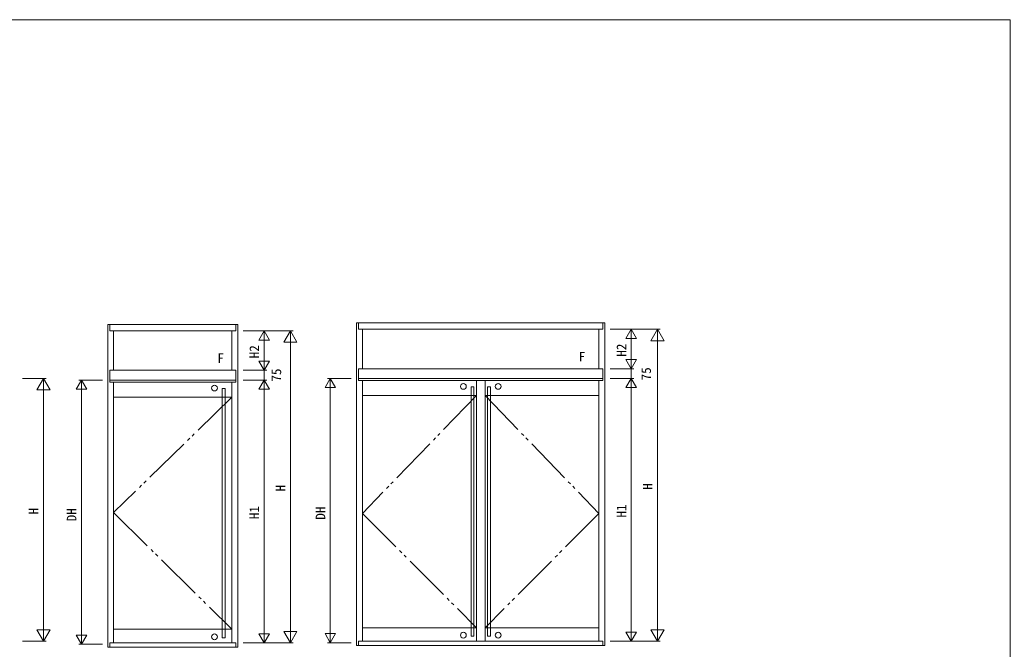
# Model space of a CAD drawing. Units: millimetres, scale not verified. Extents: x -594 to 539, y -420 to 386.
# Drawn here: x 133 to 510, y 142.4 to 382 of the extents above; entities that cross this region are included whole.
import ezdxf
from ezdxf.enums import TextEntityAlignment as Align

# ---------------------------------------------------------------- set-up
doc = ezdxf.new("R2010")
doc.units = ezdxf.units.MM
doc.header["$LTSCALE"] = 2
doc.linetypes.add('DOUBLE_CHAIN2', pattern=[12.8, 9, -1, 0.6, -0.6, 0.6, -1])
for name, color, linetype, lineweight in [('0-1_YKK_ZWAK', 7, 'Continuous', 9), ('0-4_YKK_D', 6, 'Continuous', 9), ('0-5_YKK_A1', 4, 'Continuous', 9)]:
    doc.layers.add(name, color=color, linetype=linetype, lineweight=lineweight)
doc.styles.add('ＭＳ ゴシック', font='')
doc.styles.get('ＭＳ ゴシック').set_extended_font_data('MS Gothic')

msp = doc.modelspace()

# ---------------------------------------------------------------- linework, layer by layer
at = {"layer": '0-1_YKK_ZWAK'}
for q in [(-590, 382), (510, -368)]:
    msp.add_line((510, 382), q, dxfattribs=at)
at = {"layer": '0-4_YKK_D'}
for p, q in [((357.726, 264.171), (376.726, 264.171)), ((357.726, 264.171), (366.726, 264.171)), ((365.726, 264.171), (363.726, 260.707)), ((365.726, 264.171), (367.726, 260.707)), ((365.726, 264.171), (365.726, 257.243)), ((375.726, 264.171), (373.226, 259.841)), ((375.726, 264.171), (378.226, 259.841)), ((375.726, 264.171), (375.726, 255.511)), ((217.985, 263.557), (236.985, 263.557)), ((217.985, 263.557), (226.985, 263.557)), ((225.985, 263.557), (223.985, 260.093)), ((225.985, 263.557), (227.985, 260.093)), ((225.985, 263.557), (225.985, 256.629)), ((235.985, 263.557), (233.485, 259.227)), ((235.985, 263.557), (238.485, 259.227)), ((235.985, 263.557), (235.985, 254.897)), ((363.726, 260.707), (367.726, 260.707)), ((365.726, 253.171), (365.726, 260.171)), ((223.985, 260.093), (227.985, 260.093)), ((225.985, 252.557), (225.985, 259.557)), ((233.485, 259.227), (238.485, 259.227)), ((235.985, 258.557), (235.985, 149.807)), ((373.226, 259.841), (378.226, 259.841)), ((375.726, 259.171), (375.726, 150.421)), ((225.985, 248.557), (225.985, 255.485)), ((365.726, 249.171), (363.726, 252.635)), ((367.726, 252.635), (363.726, 252.635)), ((365.726, 249.171), (365.726, 256.099)), ((365.726, 249.171), (367.726, 252.635)), ((225.985, 248.557), (223.985, 252.021)), ((227.985, 252.021), (223.985, 252.021)), ((225.985, 248.557), (227.985, 252.021)), ((357.726, 249.171), (366.726, 249.171)), ((357.726, 249.171), (366.726, 249.171)), ((365.726, 245.421), (365.726, 249.171)), ((133.982, 245.421), (142.982, 245.421)), ((141.982, 245.421), (139.482, 241.091)), ((141.982, 245.421), (144.482, 241.091)), ((141.982, 245.421), (141.982, 236.761)), ((217.985, 248.557), (226.985, 248.557)), ((217.985, 248.557), (226.985, 248.557)), ((225.985, 244.807), (225.985, 248.557)), ((251.176, 245.421), (249.176, 241.957)), ((259.176, 245.421), (250.176, 245.421)), ((251.176, 245.421), (253.176, 241.957)), ((251.176, 245.421), (251.176, 238.493)), ((357.726, 245.421), (366.726, 245.421)), ((357.726, 245.421), (366.726, 245.421)), ((365.726, 245.421), (363.726, 241.957)), ((365.726, 245.421), (367.726, 241.957)), ((365.726, 245.421), (365.726, 238.493)), ((156.435, 244.807), (154.435, 241.343)), ((154.435, 241.343), (158.435, 241.343)), ((164.435, 244.807), (155.435, 244.807)), ((156.435, 244.807), (158.435, 241.343)), ((156.435, 244.807), (156.435, 237.879)), ((217.985, 244.807), (226.985, 244.807)), ((217.985, 244.807), (226.985, 244.807)), ((225.985, 244.807), (223.985, 241.343)), ((223.985, 241.343), (227.985, 241.343)), ((225.985, 244.807), (227.985, 241.343)), ((225.985, 244.807), (225.985, 237.879)), ((249.176, 241.957), (253.176, 241.957)), ((251.176, 148.871), (251.176, 241.421)), ((363.726, 241.957), (367.726, 241.957)), ((365.726, 149.421), (365.726, 241.421)), ((139.482, 241.091), (144.482, 241.091)), ((141.982, 240.421), (141.982, 150.421)), ((156.435, 148.257), (156.435, 240.807)), ((225.985, 148.807), (225.985, 240.807)), ((141.982, 145.421), (141.982, 154.081)), ((156.435, 144.257), (156.435, 151.185)), ((225.985, 144.807), (225.985, 151.735)), ((235.985, 144.807), (235.985, 153.467)), ((251.176, 144.871), (251.176, 151.799)), ((365.726, 145.421), (365.726, 152.349)), ((375.726, 145.421), (375.726, 154.081)), ((141.982, 145.421), (139.482, 149.751)), ((144.482, 149.751), (139.482, 149.751)), ((141.982, 145.421), (144.482, 149.751)), ((156.435, 144.257), (154.435, 147.721)), ((158.435, 147.721), (154.435, 147.721)), ((156.435, 144.257), (158.435, 147.721)), ((225.985, 144.807), (223.985, 148.271)), ((227.985, 148.271), (223.985, 148.271)), ((225.985, 144.807), (227.985, 148.271)), ((235.985, 144.807), (233.485, 149.137)), ((238.485, 149.137), (233.485, 149.137)), ((235.985, 144.807), (238.485, 149.137)), ((251.176, 144.871), (249.176, 148.335)), ((253.176, 148.335), (249.176, 148.335)), ((251.176, 144.871), (253.176, 148.335)), ((365.726, 145.421), (363.726, 148.885)), ((367.726, 148.885), (363.726, 148.885)), ((365.726, 145.421), (367.726, 148.885)), ((375.726, 145.421), (373.226, 149.751)), ((378.226, 149.751), (373.226, 149.751)), ((375.726, 145.421), (378.226, 149.751)), ((133.982, 145.421), (142.982, 145.421)), ((164.435, 144.257), (155.435, 144.257)), ((217.985, 144.807), (236.985, 144.807)), ((217.985, 144.807), (226.985, 144.807)), ((259.176, 144.871), (250.176, 144.871)), ((357.726, 145.421), (376.726, 145.421)), ((357.726, 145.421), (366.726, 145.421))]:
    msp.add_line(p, q, dxfattribs=at)
at = {"layer": '0-5_YKK_A1'}
for p, q in [((215.985, 266.057), (166.435, 266.057)), ((166.435, 143.207), (166.435, 266.057)), ((167.21, 263.557), (167.21, 266.057)), ((215.21, 263.557), (215.21, 266.057)), ((215.985, 143.207), (215.985, 266.057)), ((355.726, 266.671), (261.176, 266.671)), ((261.176, 143.821), (261.176, 266.671)), ((261.951, 264.171), (261.951, 266.671)), ((354.951, 264.171), (261.951, 264.171)), ((263.451, 264.171), (263.451, 249.171)), ((353.451, 264.171), (353.451, 249.171)), ((354.951, 264.171), (354.951, 266.671)), ((355.726, 143.821), (355.726, 266.671)), ((215.21, 263.557), (167.21, 263.557)), ((168.71, 263.557), (168.71, 248.557)), ((213.71, 263.557), (213.71, 248.557)), ((354.951, 249.171), (261.951, 249.171)), ((261.951, 249.171), (261.951, 244.621)), ((354.951, 249.171), (354.951, 244.621)), ((215.21, 248.557), (167.21, 248.557)), ((167.21, 248.557), (167.21, 244.007)), ((215.21, 248.557), (215.21, 244.007)), ((261.951, 245.421), (354.951, 245.421)), ((167.21, 244.807), (215.21, 244.807)), ((215.21, 244.007), (167.21, 244.007)), ((168.71, 144.807), (168.71, 244.007)), ((210.06, 241.632), (211.11, 241.632)), ((211.11, 241.632), (211.11, 146.732)), ((213.71, 144.807), (213.71, 244.007)), ((354.951, 244.621), (261.951, 244.621)), ((263.451, 145.421), (263.451, 244.621)), ((304.801, 242.246), (305.851, 242.246)), ((305.851, 242.246), (305.851, 147.346)), ((306.826, 145.421), (306.826, 244.621)), ((310.076, 145.421), (310.076, 244.621)), ((311.051, 242.246), (311.051, 147.346)), ((312.101, 242.246), (311.051, 242.246)), ((353.451, 145.421), (353.451, 244.621)), ((213.71, 238.307), (168.71, 238.307)), ((306.826, 238.921), (263.451, 238.921)), ((310.076, 238.921), (353.451, 238.921)), ((213.71, 149.957), (168.71, 149.957)), ((306.826, 150.571), (263.451, 150.571)), ((310.076, 150.571), (353.451, 150.571)), ((167.21, 143.207), (167.21, 144.807)), ((215.21, 144.807), (167.21, 144.807)), ((215.21, 143.207), (215.21, 144.807)), ((355.726, 143.821), (261.176, 143.821)), ((261.951, 143.821), (261.951, 145.421)), ((354.951, 145.421), (261.951, 145.421)), ((354.951, 143.821), (354.951, 145.421)), ((215.985, 143.207), (166.435, 143.207))]:
    msp.add_line(p, q, dxfattribs=at)
for points in [[(210.06, 241.632), (210.06, 146.732), (211.11, 146.732)], [(304.801, 242.246), (304.801, 147.346), (305.851, 147.346)], [(312.101, 242.246), (312.101, 147.346), (311.051, 147.346)]]:
    msp.add_lwpolyline(points, dxfattribs=at)
at = {"layer": '0-5_YKK_A1', "linetype": 'DOUBLE_CHAIN2'}
for points in [[(213.71, 238.307), (168.71, 194.407), (213.71, 149.957)], [(306.826, 238.921), (263.451, 194.096), (306.826, 150.571)], [(310.076, 238.921), (353.451, 194.096), (310.076, 150.571)]]:
    msp.add_lwpolyline(points, dxfattribs=at)
at = {"layer": '0-5_YKK_A1'}
for centre in [(207.085, 241.807), (301.826, 242.421), (315.076, 242.421), (207.085, 147.107), (301.826, 147.721), (315.076, 147.721)]:
    msp.add_circle(centre, 1.1, dxfattribs=at)

# ---------------------------------------------------------------- texts
at = {"layer": '0-4_YKK_D', "color": 4, "style": 'ＭＳ ゴシック'}
for s, p in [('H2', (225.185, 253.132)), ('H2', (364.926, 253.746)), ('75', (233.57, 244.252)), ('75', (374.335, 244.726)), ('H', (235.185, 202.457)), ('H', (374.926, 203.071)), ('H1', (225.185, 191.882)), ('DH', (250.376, 191.696)), ('H1', (364.926, 192.496)), ('H', (141.182, 193.696)), ('DH', (155.635, 191.082))]:
    msp.add_text(s, height=3.666, rotation=90, dxfattribs=at).set_placement(p, align=Align.BOTTOM_LEFT)
at = {"layer": '0-5_YKK_A1', "style": 'ＭＳ ゴシック'}
for p in [(208.193, 250.215), (345.776, 250.829)]:
    msp.add_text('F', height=3.666, dxfattribs=at).set_placement(p, align=Align.BOTTOM_LEFT)

doc.saveas('drawing.dxf')
